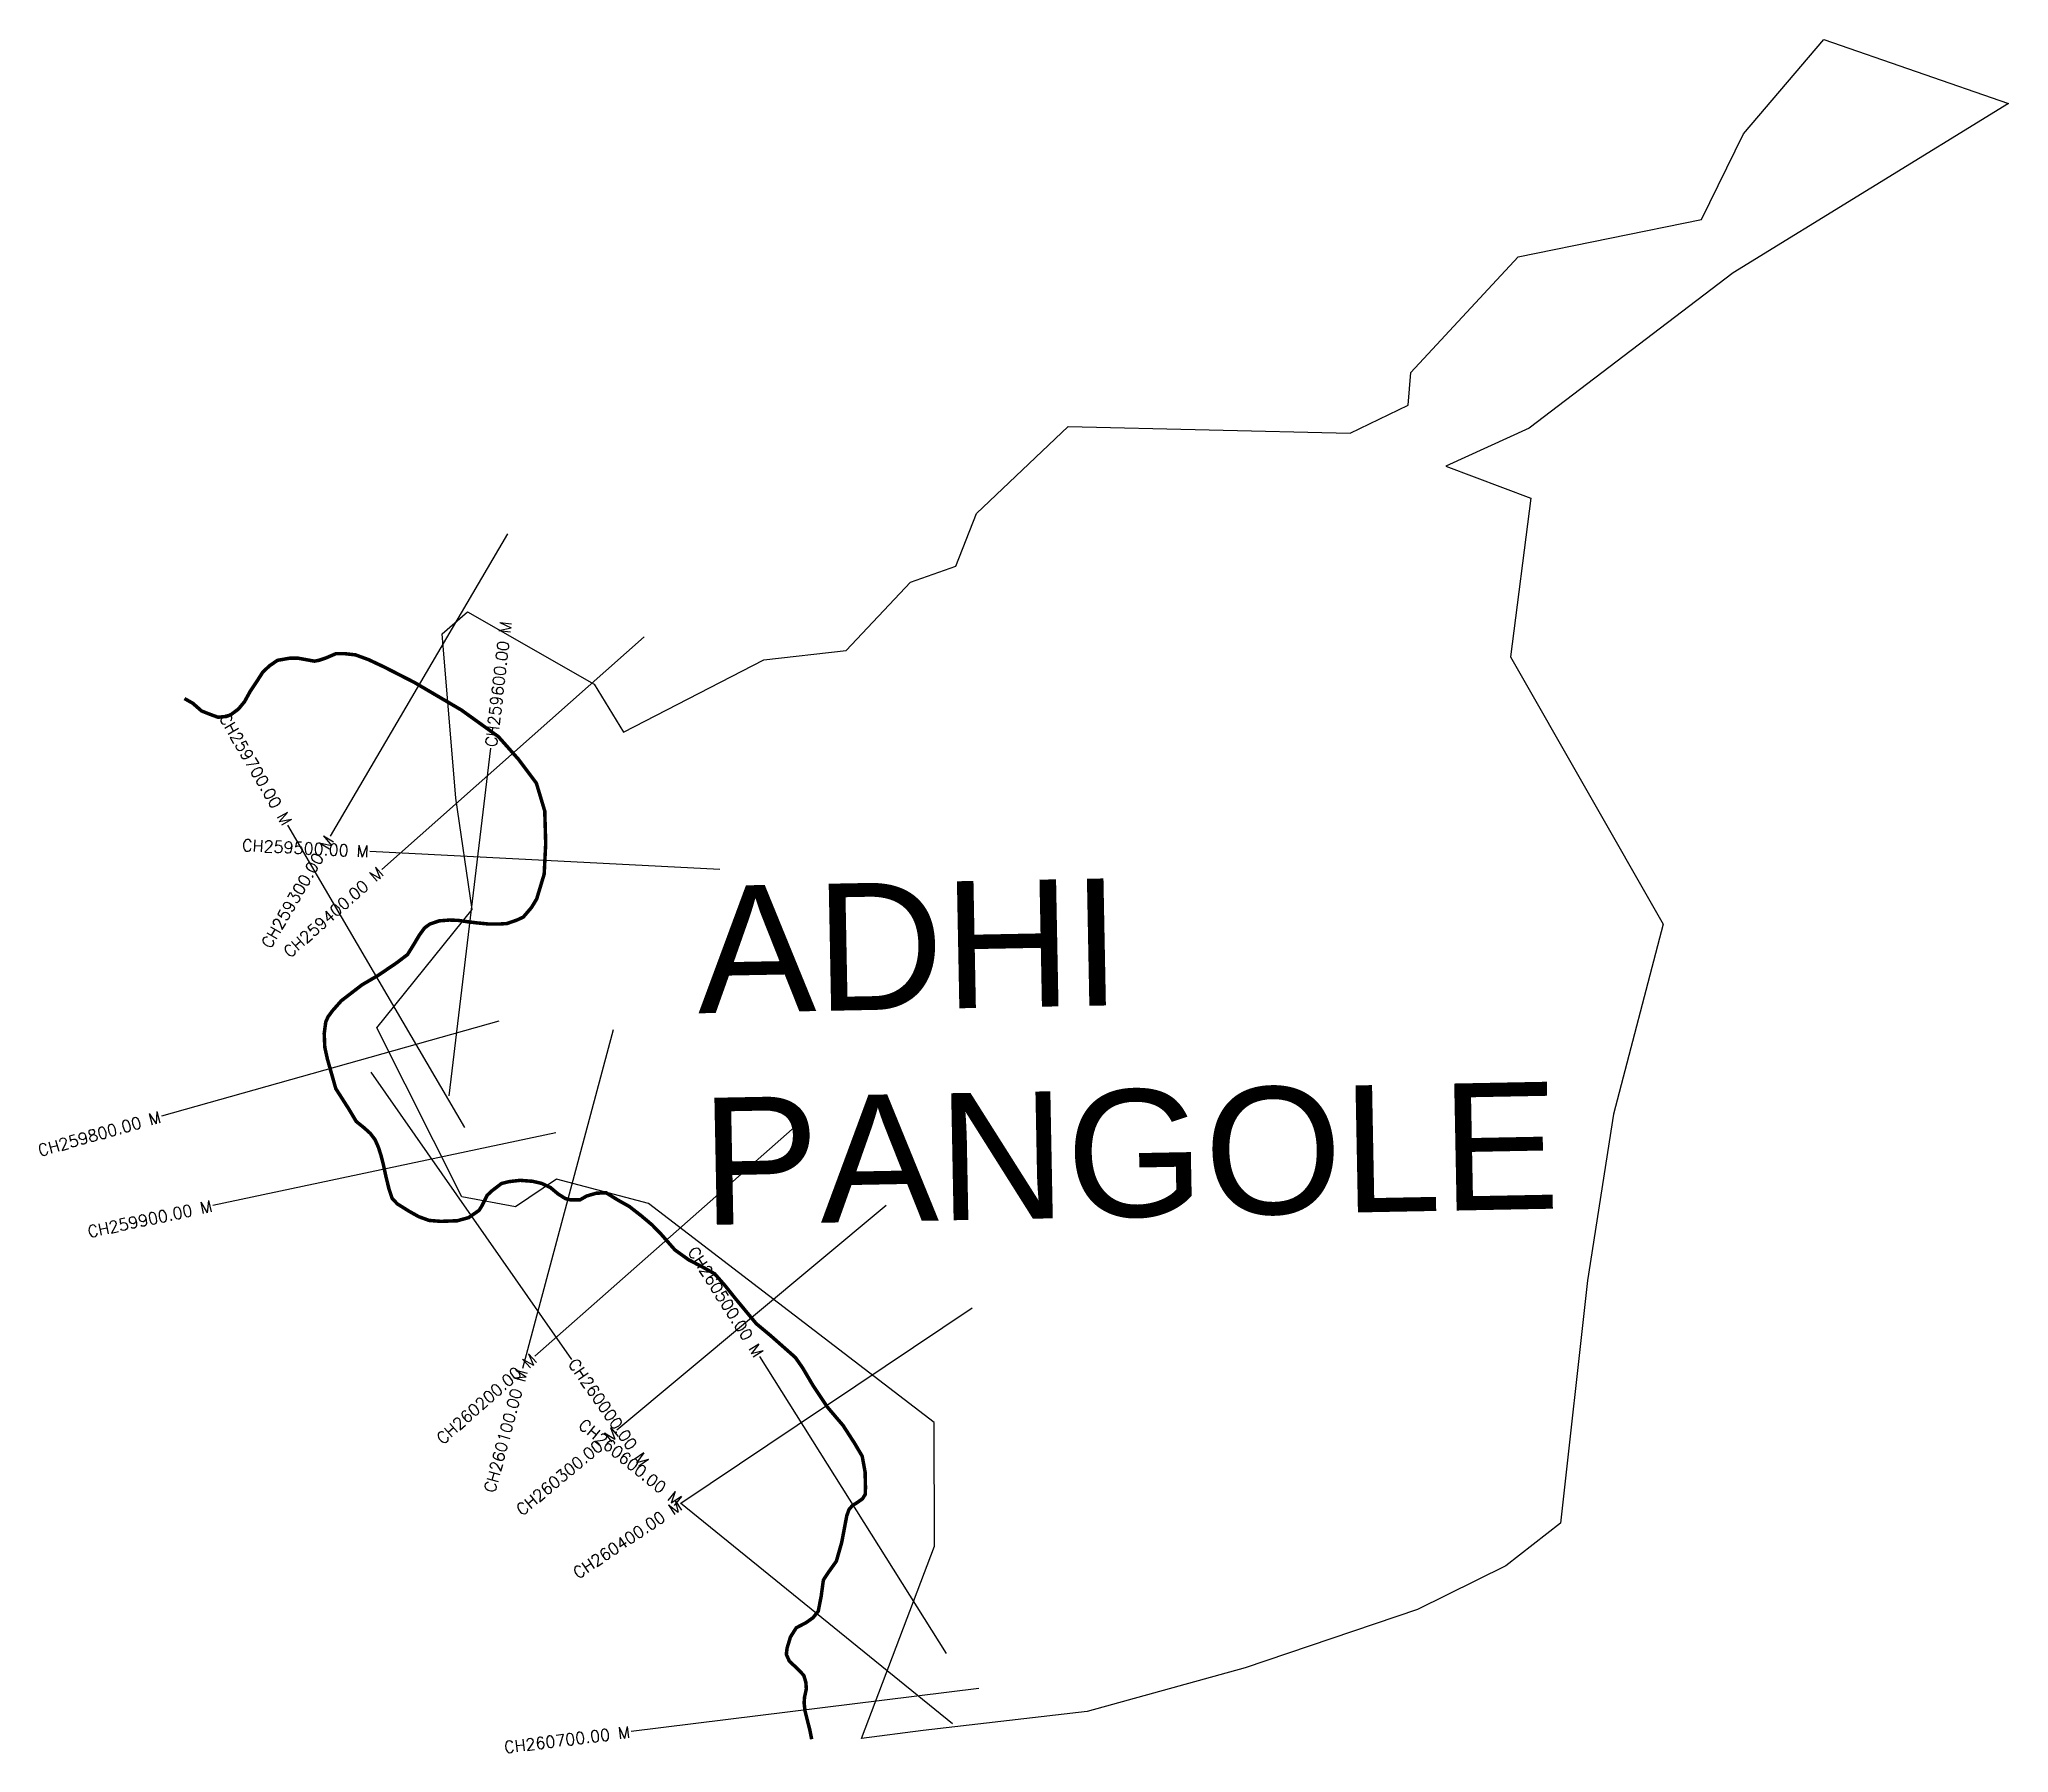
# Model space of a CAD drawing. Header units: metres. Extents: x 278815 to 280500, y 2035167 to 2036633.
import ezdxf
from ezdxf.enums import TextEntityAlignment as Align

# ---------------------------------------------------------------- set-up
doc = ezdxf.new("R2010")
doc.units = ezdxf.units.M
for name, color, linetype in [('CS', 134, 'Continuous'), ('CSMark', 6, 'Continuous'), ('NATURALLY PROTECTED', 3, 'Continuous'), ('village', 3, 'Continuous'), ('VILLAGE NAME', 250, 'Continuous')]:
    doc.layers.add(name, color=color, linetype=linetype)
doc.styles.get("Standard").update_dxf_attribs({"font": 'simplex.shx'})

msp = doc.modelspace()

# ---------------------------------------------------------------- linework, layer by layer
at = {"color": 3, "flags": 128}
msp.add_lwpolyline([(279434.6, 2036102), (279505.1, 2036110.1)], dxfattribs=at)
at = {"layer": 'CS'}
for p, q in [((279215.4, 2036209.8), (279063.6, 2035951)), ((279332.3, 2036121.7), (279107.8, 2035922.7)), ((279165.3, 2035728.7), (279201, 2036026.5)), ((279178.9, 2035701.6), (279027.5, 2035960.6)), ((279397.1, 2035922.5), (279097.5, 2035937.9)), ((279207.9, 2035792.8), (278919.2, 2035711.3)), ((279305.8, 2035785.2), (279228.1, 2035495.5)), ((279098.4, 2035749.1), (279270.1, 2035503.1)), ((279256.7, 2035697.1), (278963.2, 2035634.9)), ((279463.7, 2035704.6), (279238.8, 2035506)), ((279539.2, 2035634.9), (279308.8, 2035442.8)), ((279612.9, 2035547), (279363.7, 2035380)), ((279590.8, 2035251.5), (279431.3, 2035505.6)), ((279596.1, 2035191.2), (279363.2, 2035380.3)), ((279618.7, 2035221.4), (279321, 2035184.6))]:
    msp.add_line(p, q, dxfattribs=at)
at = {"layer": 'NATURALLY PROTECTED', "color": 2, "const_width": 3, "flags": 128}
msp.add_lwpolyline([(278938.9, 2036068.9), (278946, 2036064.9), (278953.5, 2036058.3), (278960, 2036055.7), (278967.6, 2036052.9), (278975, 2036053.6), (278978.9, 2036055.3), (278985.1, 2036059.9), (278990.3, 2036066.2), (278995.2, 2036075.1), (279001.4, 2036084.4), (279005.8, 2036091.3), (279011.5, 2036096.8), (279018.5, 2036101.6), (279028.8, 2036103.4), (279036.3, 2036103.4), (279041.8, 2036102.4), (279050.1, 2036100.9), (279053.9, 2036101.6), (279059.9, 2036103.6), (279068.5, 2036107.3), (279076.1, 2036107.3), (279085.2, 2036106.3), (279096.4, 2036102.2), (279109.8, 2036095.9), (279135.6, 2036082.7), (279175.8, 2036059.1), (279207.5, 2036036.3), (279224.7, 2036016.9), (279240, 2035996.5), (279247.2, 2035972.6), (279248, 2035944.7), (279246.7, 2035918.6), (279240.3, 2035897.4), (279235.9, 2035890.1), (279228.8, 2035881.8), (279223.4, 2035879.3), (279214.8, 2035876.3), (279208.4, 2035875.9), (279199.3, 2035875.9), (279189.9, 2035876.8), (279181.5, 2035877.8), (279173.2, 2035879), (279165.7, 2035879.3), (279156.9, 2035878.6), (279148.9, 2035875.9), (279144.3, 2035872.5), (279139.9, 2035866.4), (279134.7, 2035857.7), (279129.8, 2035849.8), (279120.8, 2035842.9), (279104.6, 2035831.9), (279090.9, 2035823.9), (279073.1, 2035810.2), (279065.6, 2035801.7), (279061.7, 2035796.4), (279059.8, 2035792), (279058.5, 2035782.2), (279059, 2035770.3), (279061.2, 2035760.4), (279068.4, 2035735), (279079.2, 2035718.1), (279085.9, 2035706.9), (279092.7, 2035701.4), (279097.9, 2035696.7), (279102, 2035691.3), (279104.9, 2035684.7), (279107.1, 2035677.8), (279109.1, 2035670), (279111.4, 2035659.3), (279114, 2035648.8), (279116.6, 2035641), (279121.1, 2035636.3), (279131.2, 2035630), (279139.4, 2035625.4), (279148.2, 2035622.2), (279158.1, 2035621.4), (279172.3, 2035621.9), (279182.1, 2035624.6), (279191, 2035630.8), (279193.5, 2035634.8), (279197.9, 2035643.7), (279202.2, 2035647.7), (279210.2, 2035653.8), (279216.6, 2035655.4), (279226.1, 2035656.5), (279236.7, 2035655.7), (279244.5, 2035653.9), (279252.1, 2035650.3), (279258.5, 2035644.9), (279264.8, 2035640.9), (279269.1, 2035639.8), (279277.3, 2035639.8), (279283.1, 2035643.1), (279291.3, 2035645.5), (279299.8, 2035645.8), (279309.6, 2035639.7), (279319.6, 2035634.1), (279329.6, 2035626.3), (279339.1, 2035618.3), (279347.1, 2035610), (279358.6, 2035596.9), (279370.3, 2035588.5), (279383.7, 2035581.5), (279392.7, 2035576.4), (279401.7, 2035566.1), (279410.4, 2035555.2), (279428.2, 2035533.8), (279440.2, 2035523.8), (279461.6, 2035504.9), (279467.7, 2035496.2), (279476.9, 2035480.6), (279488.9, 2035462.6), (279502.5, 2035446.6), (279512.3, 2035431.4), (279518.8, 2035420.4), (279521.3, 2035406.8), (279521.6, 2035393.4), (279521.4, 2035387.6), (279519, 2035383.9), (279515, 2035381), (279510.4, 2035378.1), (279507.5, 2035374.7), (279505.6, 2035369.4), (279501.3, 2035346.7), (279496.7, 2035330.5), (279490, 2035321.1), (279485.6, 2035314.4), (279483.7, 2035300.5), (279481.2, 2035287.7), (279476.7, 2035282.1), (279470.8, 2035277.9), (279462.4, 2035273.5), (279457.4, 2035265.6), (279454.5, 2035256), (279453.9, 2035250.7), (279456.5, 2035244.9), (279463.4, 2035238.5), (279468.8, 2035232.8), (279470.6, 2035226.9), (279471, 2035221.1), (279469.5, 2035214.3), (279469.1, 2035209.2), (279469.9, 2035202.3), (279474.1, 2035185.6), (279475.6, 2035178.1)], dxfattribs=at)
at = {"layer": 'village', "color": 3}
for points in [[(279505.1, 2036110.1, 0), (279560.2, 2036168.6, 0), (279598.9, 2036182.2, 0), (279616.5, 2036227.3, 0), (279695.1, 2036301.8, 0), (279936.2, 2036296.1, 0), (279985.9, 2036320, 0), (279988.2, 2036348.1, 0), (280080.2, 2036447, 0), (280237, 2036478.9, 0), (280273, 2036552.4, 0), (280341.5, 2036633.1, 0), (280499.7, 2036578.3, 0)], [(280499.7, 2036578.3, 0), (280264, 2036433.4, 0), (280089.4, 2036300.3, 0), (280018.3, 2036267.7, 0), (280090.9, 2036240.3, 0), (280073.4, 2036104.5, 0), (280204, 2035875.7, 0), (280161.6, 2035713.2, 0), (280139.5, 2035570.9, 0), (280116.3, 2035363.1, 0), (280069.6, 2035326.4, 0), (279993.8, 2035289.1, 0), (279846.6, 2035239.2, 0), (279711.4, 2035201.9, 0), (279570.9, 2035185.5, 0), (279518.2, 2035178.7, 0), (279580.8, 2035343.4, 0), (279580.3, 2035449.1, 0), (279335.9, 2035636.6, 0), (279257.1, 2035657.4, 0), (279222.2, 2035633.7, 0), (279176.3, 2035642.4, 0), (279103.6, 2035787, 0), (279185.1, 2035888.4, 0), (279171.2, 2035983.5, 0), (279159.5, 2036124.3, 0), (279181, 2036143.2, 0), (279289.5, 2036081.1, 0), (279314.5, 2036040.2, 0), (279434.6, 2036102, 0)]]:
    msp.add_polyline3d(points, dxfattribs=at)

# ---------------------------------------------------------------- texts
at = {"layer": 'CSMark'}
for s, rotation, p in [('CH259600.00 M', 83.1608, (279201.1, 2036027.5)), ('CH260000.00 M', 304.9208, (279270.7, 2035502.3))]:
    msp.add_text(s, height=10, rotation=rotation, dxfattribs=at).set_placement(p, align=Align.MIDDLE_LEFT)
for s, rotation, p in [('CH259700.00 M', 300.2999, (279027, 2035961.5)), ('CH259300.00 M', 59.6132, (279063.1, 2035950.2)), ('CH259500.00 M', 357.0563, (279096.5, 2035937.9)), ('CH259400.00 M', 41.5544, (279107, 2035922)), ('CH259800.00 M', 15.7642, (278918.2, 2035711.1)), ('CH259900.00 M', 11.9588, (278962.3, 2035634.7)), ('CH260500.00 M', 302.1132, (279430.8, 2035506.4)), ('CH260200.00 M', 41.4443, (279238, 2035505.4)), ('CH260100.00 M', 74.9885, (279227.8, 2035494.5)), ('CH260300.00 M', 39.819, (279308, 2035442.1)), ('CH260600.00 M', 320.9316, (279362.4, 2035380.9)), ('CH260400.00 M', 33.8272, (279362.9, 2035379.4)), ('CH260700.00 M', 7.0524, (279320, 2035184.4))]:
    msp.add_text(s, height=10, rotation=rotation, dxfattribs=at).set_placement(p, align=Align.MIDDLE_RIGHT)
at = {"layer": 'VILLAGE NAME', "insert": (279376.4, 2035908.2), "char_height": 108.748, "attachment_point": 1, "rotation": 1.1028}
msp.add_mtext_dynamic_manual_height_columns('{\\fArial|b0|i0|c0|p34;ADHI PANGOLE}', width=726.929, gutter_width=543.7, heights=[0], dxfattribs=at)

doc.saveas('drawing.dxf')
